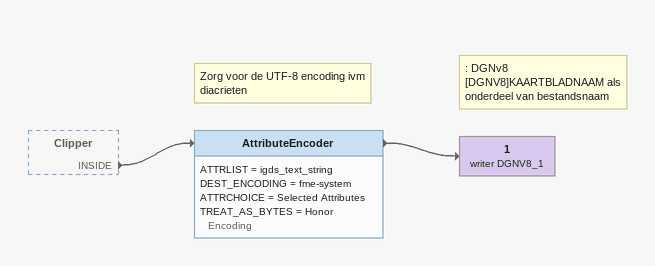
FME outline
Clipper [outside]
    INSIDE -> AttributeEncoder
Note: Zorg voor de UTF-8 encoding ivm diacrieten
AttributeEncoder
    ATTRLIST = igds_text_string
    DEST_ENCODING = fme-system
    ATTRCHOICE = Selected Attributes
    TREAT_AS_BYTES = Honor Encoding
    -> 1 (writer DGNV8_1)
Note: : DGNv8 [DGNV8]KAARTBLADNAAM als onderdeel van bestandsnaam
1 (writer DGNV8_1)
